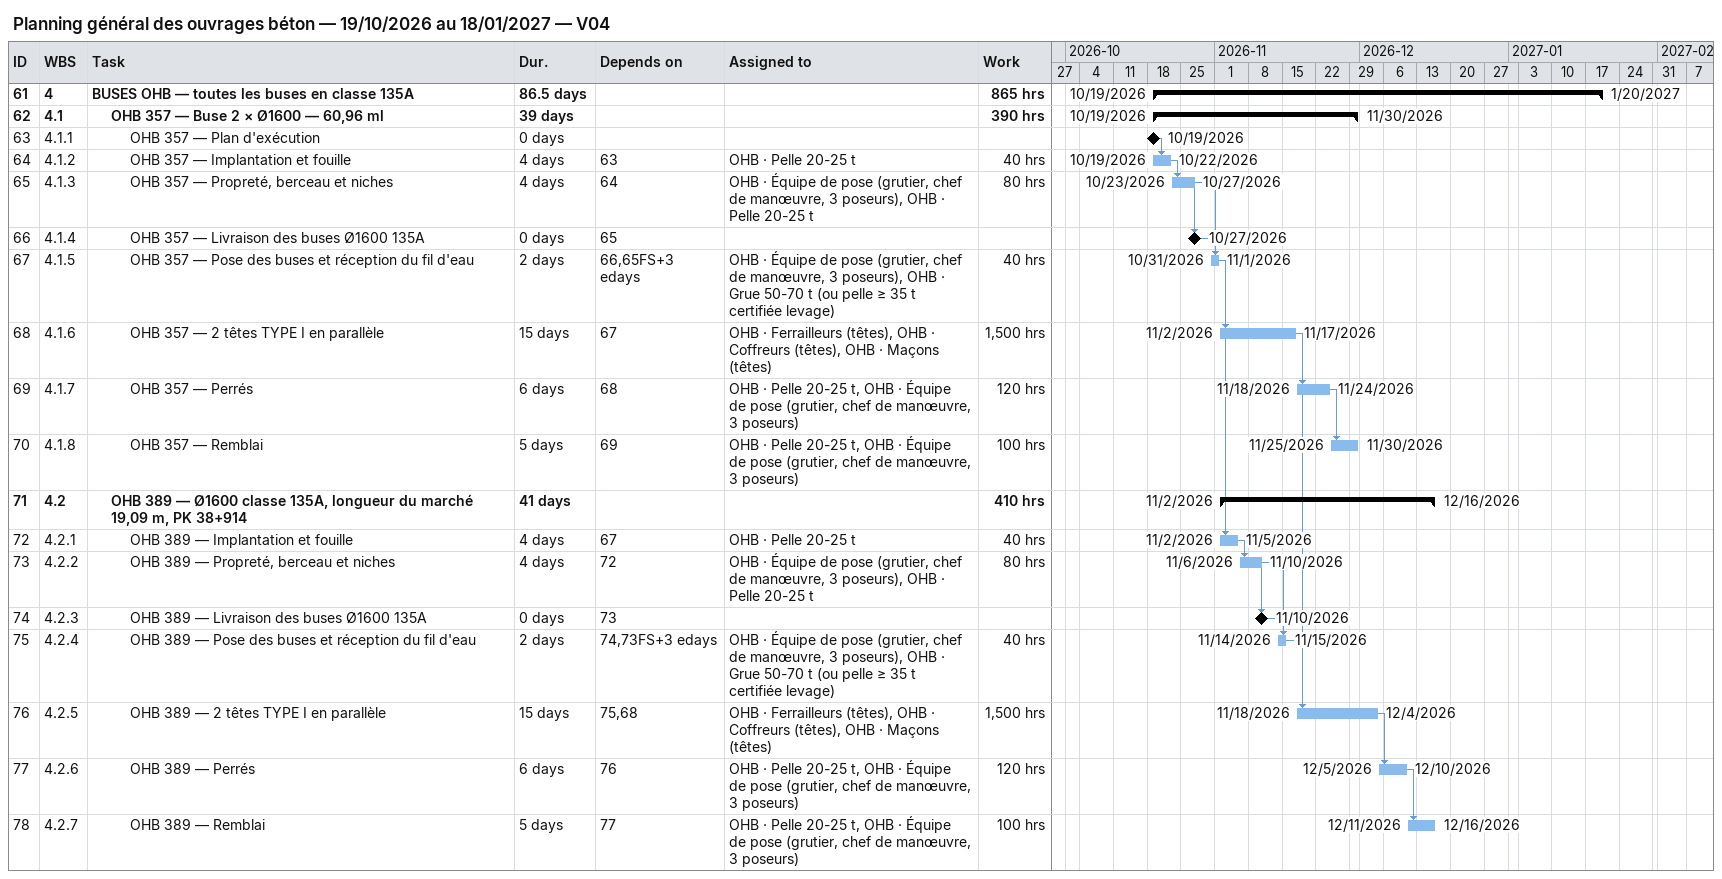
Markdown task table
Planning général des ouvrages béton — 19/10/2026 au 18/01/2027 — V04

| ID | WBS | Task | Duration | Start | Finish | Predecessors | Resources | Work (h) |
|---|---|---|---|---|---|---|---|---|
| 61 | 4 | **BUSES OHB — toutes les buses en classe 135A** | 86.5d | 2026-10-19 | 2027-01-20 |  |  | 865 |
| 62 | 4.1 | **OHB 357 — Buse 2 × Ø1600 — 60,96 ml** | 39d | 2026-10-19 | 2026-11-30 |  |  | 390 |
| 63 | 4.1.1 | OHB 357 — Plan d'exécution | 0d | 2026-10-19 | 2026-10-19 |  |  |  |
| 64 | 4.1.2 | OHB 357 — Implantation et fouille | 4d | 2026-10-19 | 2026-10-22 | 63 | OHB · Pelle 20-25 t | 40 |
| 65 | 4.1.3 | OHB 357 — Propreté, berceau et niches | 4d | 2026-10-23 | 2026-10-27 | 64 | OHB · Équipe de pose (grutier, chef de manœuvre, 3 poseurs), OHB · Pelle 20-25 t | 80 |
| 66 | 4.1.4 | OHB 357 — Livraison des buses Ø1600 135A | 0d | 2026-10-27 | 2026-10-27 | 65 |  |  |
| 67 | 4.1.5 | OHB 357 — Pose des buses et réception du fil d'eau | 2d | 2026-10-31 | 2026-11-01 | 66, 65FS+3ed | OHB · Équipe de pose (grutier, chef de manœuvre, 3 poseurs), OHB · Grue 50-70 t (ou pelle ≥ 35 t certifiée levage) | 40 |
| 68 | 4.1.6 | OHB 357 — 2 têtes TYPE I en parallèle | 15d | 2026-11-02 | 2026-11-17 | 67 | OHB · Ferrailleurs (têtes), OHB · Coffreurs (têtes), OHB · Maçons (têtes) | 1500 |
| 69 | 4.1.7 | OHB 357 — Perrés | 6d | 2026-11-18 | 2026-11-24 | 68 | OHB · Pelle 20-25 t, OHB · Équipe de pose (grutier, chef de manœuvre, 3 poseurs) | 120 |
| 70 | 4.1.8 | OHB 357 — Remblai | 5d | 2026-11-25 | 2026-11-30 | 69 | OHB · Pelle 20-25 t, OHB · Équipe de pose (grutier, chef de manœuvre, 3 poseurs) | 100 |
| 71 | 4.2 | **OHB 389 — Ø1600 classe 135A, longueur du marché 19,09 m, PK 38+914** | 41d | 2026-11-02 | 2026-12-16 |  |  | 410 |
| 72 | 4.2.1 | OHB 389 — Implantation et fouille | 4d | 2026-11-02 | 2026-11-05 | 67 | OHB · Pelle 20-25 t | 40 |
| 73 | 4.2.2 | OHB 389 — Propreté, berceau et niches | 4d | 2026-11-06 | 2026-11-10 | 72 | OHB · Équipe de pose (grutier, chef de manœuvre, 3 poseurs), OHB · Pelle 20-25 t | 80 |
| 74 | 4.2.3 | OHB 389 — Livraison des buses Ø1600 135A | 0d | 2026-11-10 | 2026-11-10 | 73 |  |  |
| 75 | 4.2.4 | OHB 389 — Pose des buses et réception du fil d'eau | 2d | 2026-11-14 | 2026-11-15 | 74, 73FS+3ed | OHB · Équipe de pose (grutier, chef de manœuvre, 3 poseurs), OHB · Grue 50-70 t (ou pelle ≥ 35 t certifiée levage) | 40 |
| 76 | 4.2.5 | OHB 389 — 2 têtes TYPE I en parallèle | 15d | 2026-11-18 | 2026-12-04 | 75, 68 | OHB · Ferrailleurs (têtes), OHB · Coffreurs (têtes), OHB · Maçons (têtes) | 1500 |
| 77 | 4.2.6 | OHB 389 — Perrés | 6d | 2026-12-05 | 2026-12-10 | 76 | OHB · Pelle 20-25 t, OHB · Équipe de pose (grutier, chef de manœuvre, 3 poseurs) | 120 |
| 78 | 4.2.7 | OHB 389 — Remblai | 5d | 2026-12-11 | 2026-12-16 | 77 | OHB · Pelle 20-25 t, OHB · Équipe de pose (grutier, chef de manœuvre, 3 poseurs) | 100 |
